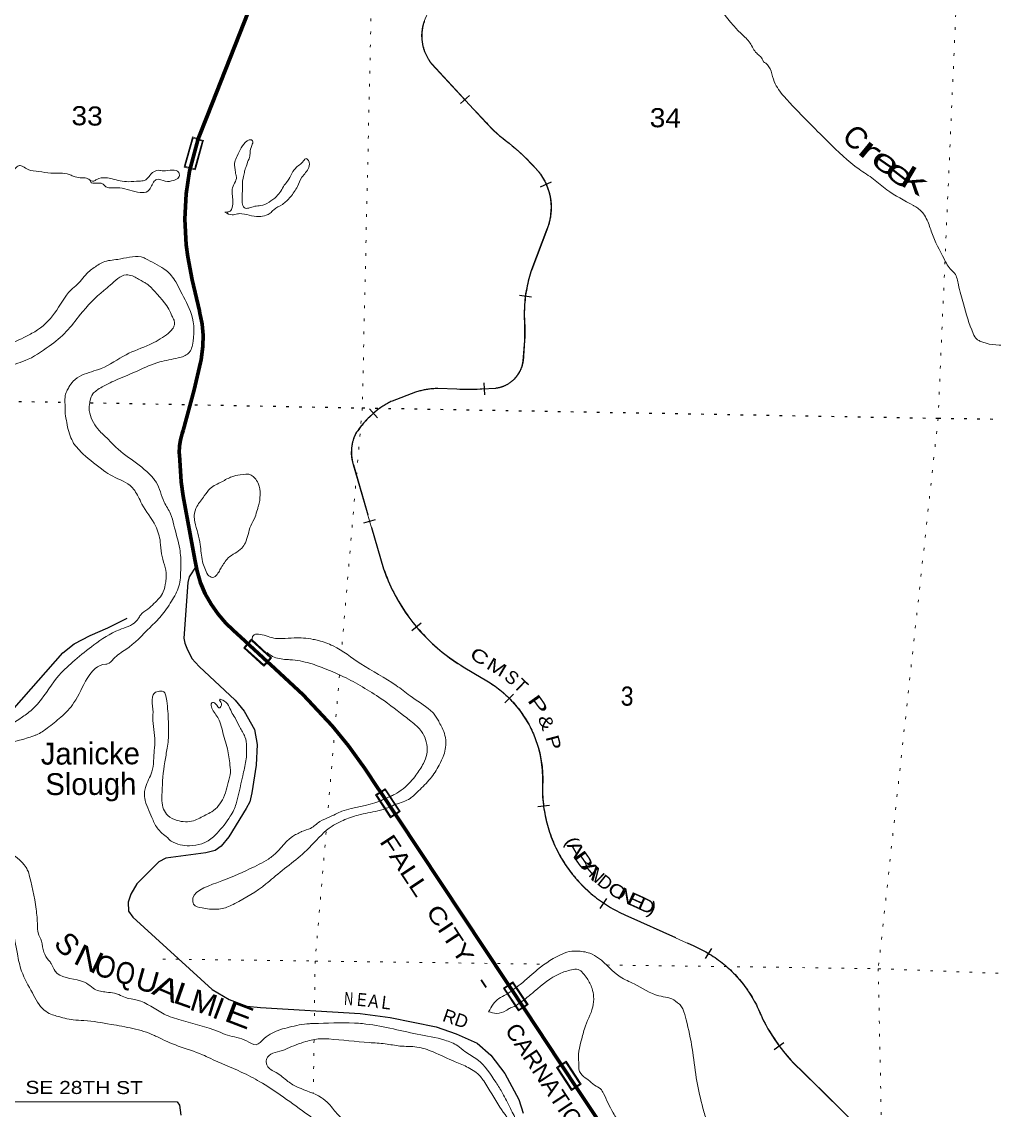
# Model space of a CAD drawing. Header units: feet. Extents: x -248627 to 3, y 0 to 184934.
# Drawn here: x -228026 to -219077, y 31777 to 41792 of the extents above; entities that cross this region are included whole.
import ezdxf
from ezdxf.enums import TextEntityAlignment as Align

# ---------------------------------------------------------------- set-up
doc = ezdxf.new("R2010")
doc.units = ezdxf.units.FT
doc.header["$LTSCALE"] = 80
doc.linetypes.add('DOTTED', pattern=[1.5, 0.3, -1.2])
doc.linetypes.add('LONG_DASHED', pattern=[7.5, 6, -1.5])
for name, color, linetype, lineweight in [('17', 7, 'Continuous', 25), ('23', 7, 'Continuous', 70), ('29', 7, 'Continuous', 25), ('30', 7, 'Continuous', 13), ('39', 7, 'Continuous', 13), ('41', 7, 'Continuous', 13), ('59', 7, 'Continuous', 13), ('6', 7, 'DOTTED', 25), ('63', 7, 'Continuous', 25), ('7', 7, 'DOTTED', 13)]:
    doc.layers.add(name, color=color, linetype=linetype, lineweight=lineweight)

msp = doc.modelspace()

# ---------------------------------------------------------------- linework, layer by layer
at = {"layer": '23'}
msp.add_lwpolyline([(-222666.82, 31603.34), (-222905.11, 31962.55), (-223061.15, 32197.74), (-223080.14, 32226.38), (-223389.67, 32692.95), (-223547.25, 32930.47), (-223565.07, 32957.33), (-224569.09, 34470.76), (-224725.17, 34706.03), (-224741.95, 34731.32), (-224868.63, 34922.28), (-225019.77, 35128.61), (-225169.29, 35314.77), (-225435.82, 35597.88), (-225737.05, 35876.64), (-225762.73, 35900.4), (-225972.24, 36094.28), (-226079.23, 36193.29), (-226147.14, 36257.68), (-226219.66, 36341.16), (-226283.06, 36431.76), (-226336.64, 36528.5), (-226379.82, 36630.3), (-226412.12, 36736.07), (-226433.18, 36844.62), (-226540.92, 37427.4), (-226559.86, 37558.37), (-226575.66, 37806.97), (-226575.99, 37824.85), (-226573.01, 37885.77), (-226563.67, 37946.05), (-226554.69, 37980.01), (-226548.17, 38004.67), (-226541.28, 38030.01), (-226438.75, 38406.94), (-226381.22, 38656.42), (-226375.5, 38681.2), (-226370.82, 38706.42), (-226358.72, 38806.47), (-226357.13, 38908.04), (-226366.16, 39009.22), (-226380.82, 39083.89), (-226385.72, 39108.83), (-226391.5, 39133.89), (-226457.35, 39419.18), (-226496.49, 39628.06), (-226511.69, 39739.97), (-226525.21, 39974.72), (-226514.11, 40209.59), (-226482.23, 40417.79), (-226403.44, 40715.91), (-226321.01, 40924.36), (-225684.79, 42536.67)], dxfattribs=at)
at = {"layer": '29'}
for points in [[(-226421.43, 36784.06), (-226484.06, 36685.57), (-226498.73, 36632.89), (-226533.61, 36121.35), (-226525.63, 36074.05), (-226507.65, 36029.28), (-226459.29, 35933.66), (-226391.92, 35860.08), (-226063.41, 35549.31), (-225977.94, 35447.35), (-225882.6, 35278.64), (-225859.96, 35140.45), (-225869.4, 34951.59), (-225907.15, 34696.63), (-225928.39, 34614), (-225959.85, 34551.5), (-226120.77, 34293.16), (-226190.3, 34205.59), (-226244.57, 34165.46), (-226331.87, 34144.21), (-226700.17, 34095.58), (-226763.66, 34061.59), (-226966.57, 33859.49), (-227023.21, 33764.13), (-227047.77, 33692.11), (-227042.09, 33608.32), (-227002.5, 33554.37), (-226272.88, 32885.93), (-226117.15, 32796.22), (-225955.38, 32734.42), (-225829.29, 32720.68), (-224911.43, 32666.38), (-224635.36, 32630.96), (-224213.01, 32543.62), (-224027.9, 32480.24), (-223835.49, 32392.53), (-223709.98, 32284.68), (-223580.66, 32113.96), (-223450.88, 31875.52), (-223413.12, 31748.04)], [(-229465.68, 34681.48), (-229260.05, 34873.69), (-229202.45, 34898.6), (-228943.87, 34958.68), (-228890.94, 34988.9), (-228750.04, 35143.01), (-228679.6, 35199.47), (-228602.25, 35240.64), (-228316.23, 35341.12), (-228179.38, 35411.94), (-228094.06, 35475.88), (-227646.45, 35985.99), (-227542.31, 36068.23), (-227397.52, 36145.97), (-227234.3, 36215.11), (-227056.71, 36304.09)], [(-229652.26, 33202.96), (-228273.79, 33183.34), (-228248.99, 33171.04), (-228233.68, 33150.29), (-228226.43, 33098.14), (-228243.7, 31907.29), (-228233.68, 31887.28), (-228212.44, 31868.4), (-228188.85, 31861.32), (-228156.75, 31857.24), (-226596.07, 31853.93), (-226573.77, 31822.36), (-226562.51, 31730.51)]]:
    msp.add_lwpolyline(points, dxfattribs=at)
at = {"layer": '39'}
msp.add_line((-226126.51, 40032.64), (-226131.29, 40034.87), dxfattribs=at)
for points in [[(-224014.08, 43640.21), (-223960.31, 43625.99), (-223913.65, 43641.18), (-223835.83, 43704.06), (-223682.83, 43797.68), (-223662.52, 43805.33), (-223626.02, 43816.69), (-223529.99, 43883.24), (-223468.95, 43912.23), (-223440.83, 43907.65), (-223416.84, 43897.11), (-223337.6, 43827.08), (-223276.76, 43743.33), (-223152.12, 43624.08), (-223038.89, 43539.29), (-222983.08, 43507.99), (-222867.56, 43437.24), (-222777.65, 43397.21), (-222666.84, 43292.33), (-222523.75, 43188.82), (-222458.52, 43123.1), (-222430.83, 43096.38), (-222314.57, 42961.19), (-222212.76, 42808.17), (-222149.48, 42746.52), (-222128.26, 42697.77), (-222098.79, 42658.94), (-222078.88, 42646.46), (-222031, 42518.67), (-221959.02, 42386.37), (-221781.85, 42171.46), (-221752.05, 42148.73), (-221663.56, 42036.24), (-221636.35, 41985.36), (-221449.92, 41727.98), (-221402.48, 41680.73), (-221323.51, 41596.63), (-221262.87, 41502.8), (-221227.2, 41471.89), (-221199.9, 41425.05)], [(-221199.9, 41425.05), (-221179.99, 41412.58), (-221100.71, 41241.89), (-221010.68, 41105.2), (-220797.43, 40879.5), (-220605.68, 40688.46), (-220320.43, 40435.16), (-220187.18, 40343.94), (-220066.14, 40246.91), (-219821.06, 40103.13), (-219799.13, 40090.61), (-219727.87, 40024.77), (-219694.73, 39967.74), (-219650.68, 39850.1), (-219538.5, 39610.3), (-219471.98, 39508.32), (-219442.35, 39477.52), (-219406.13, 39372.11), (-219361.17, 39198.07), (-219269.84, 38922.45), (-219236.58, 38871.46), (-219208.69, 38854.8), (-218971.64, 38815.87), (-218672.86, 38840.14), (-218634.55, 38841.4), (-218344.71, 38821.54), (-218224.26, 38797.01), (-218138.43, 38755.04), (-218020.47, 38706.4), (-217849.26, 38598.3), (-217717.32, 38543.33), (-217615.17, 38511.11), (-217505.78, 38539.14), (-217442.82, 38564.06), (-217353.21, 38610.6), (-217269.27, 38677.39), (-217188.3, 38688.53)], [(-228658.14, 40865.99), (-228600.56, 41027.93), (-228573.3, 41081.75), (-228570.65, 41113.91), (-228584.05, 41150.42), (-228699.48, 41225.18), (-228739.58, 41236.04), (-228770, 41226.58), (-228817.29, 41179.19), (-228842.33, 41135.39), (-228862.11, 41051.22), (-228850.3, 41036.89), (-228838.25, 41034.64), (-228837.46, 40972.22), (-228819.72, 40951.73), (-228799.62, 40949.32), (-228771.21, 40958.82), (-228687.06, 41035.68), (-228677.35, 41017.37), (-228678.09, 40979.13), (-228678.34, 40967.06), (-228680.18, 40872.46), (-228664.38, 40856.05), (-228643.96, 40869.73), (-228705.9, 40794.46), (-228732.56, 40770.82), (-228725.25, 40732.42), (-228590.61, 40608.96), (-228540.84, 40577.77), (-228490.98, 40550.62), (-228386.65, 40526.41), (-228358.76, 40509.75), (-228315.38, 40460.58), (-228301.48, 40450.23), (-228267.97, 40411.31), (-228210.33, 40369.91), (-228182.72, 40339.16), (-228172.64, 40338.96), (-228117.03, 40400.28), (-228077.76, 40449.83), (-228047.15, 40469.36), (-228015.08, 40460.68), (-227967.27, 40431.54), (-227868.83, 40415.5), (-227758.29, 40399.22), (-227589.21, 40387.83), (-227551.25, 40370.97), (-227487.01, 40357.63), (-227470.9, 40357.31), (-227416.66, 40348.18), (-227388.8, 40329.5), (-227362.65, 40326.97), (-227336.19, 40340.55), (-227253.23, 40357.03), (-227192.98, 40345.77), (-227044.33, 40320.69), (-226945.45, 40326.78), (-226896.98, 40331.86), (-226870.44, 40349.46), (-226837.41, 40389.07), (-226764.13, 40425.88), (-226748.05, 40423.55), (-226721.9, 40421.01), (-226581.15, 40404.14), (-226575.65, 40375.84), (-226582.02, 40359.85), (-226626.9, 40332.56), (-226705.62, 40326.06), (-226781.91, 40341.66), (-226812.64, 40316.1), (-226866.68, 40232.61), (-226935.42, 40221.89), (-227124.05, 40263.87), (-227212.74, 40263.61), (-227252.84, 40274.47), (-227276.57, 40297.09), (-227365.07, 40306.89), (-227391.1, 40315.46), (-227396.86, 40329.66)], [(-229691.52, 40791.78), (-229711.91, 40780.11), (-229794.15, 40697.16), (-229869.4, 40559.74), (-229890.88, 40491.71), (-229901.59, 40459.7), (-229942.23, 40339.71), (-229975.33, 40193.38), (-229970.34, 40138.93), (-229966.07, 40048.25), (-229831.54, 39713.39), (-229805.15, 39620.25), (-229762.83, 39516.73), (-229638.3, 39288.78), (-229620.4, 39173.68), (-229633.38, 39024.95), (-229650.79, 38958.85), (-229698.79, 38875.24), (-229805.88, 38758.57), (-229828.51, 38734.86), (-229991.8, 38526.68), (-230060.69, 38405.23), (-230106.82, 38313.53), (-230133.47, 38084.54), (-230151.36, 37994.3), (-230239.03, 37530.95), (-230297.12, 37240.18), (-230289.65, 37209.84), (-230250.41, 37154.7), (-230169.43, 37070.56), (-230066.17, 36992.02), (-229901.98, 36833.75), (-229804.68, 36759.35), (-229614.62, 36584.47), (-229594.83, 36565.95), (-229351, 36357.79), (-229137.84, 36230.77), (-229032.01, 36180.37), (-228931.67, 36158.25), (-228839.16, 36148.37), (-228764.49, 36152.93), (-228616.56, 36194.3), (-228515.27, 36220.48), (-228458.39, 36243.52), (-228384.8, 36296.42), (-228302.48, 36383.38), (-228234.11, 36478.66), (-228227.55, 36504.71), (-228223.02, 36530.79), (-228219.58, 36603.2), (-228235.47, 36718.27), (-228385.32, 36991.01), (-228483.73, 37214.42), (-228527.14, 37261.59), (-228598.65, 37315.34), (-228634.2, 37352.28), (-228713.69, 37512.9), (-228739.3, 37646.29), (-228744.04, 37712.82), (-228733.66, 37831.4), (-228673.23, 38035.56), (-228472.85, 38387.96), (-228427.31, 38449.46), (-228390.41, 38480.95), (-228213.12, 38580.12), (-228172.32, 38605.49), (-227995.63, 38674.47), (-227773.34, 38806.99), (-227615.53, 38940.77), (-227487.51, 39097.29), (-227269.5, 39320.49), (-227212.14, 39367.67), (-227065.15, 39463.42), (-227006.88, 39454.21), (-226917.17, 39404.11), (-226887.27, 39387.42), (-226802.09, 39311.24), (-226643.23, 39086.64), (-226635.53, 39068.37), (-226621.98, 39039.91), (-226624.95, 38991.64), (-226637.51, 38967.74), (-226693.01, 38912.46), (-226770.59, 38861.65), (-226847.93, 38822.91), (-227065.44, 38728.56), (-227295.66, 38602.25), (-227472.23, 38539.31), (-227551.91, 38484.51), (-227591.25, 38430.93), (-227612.15, 38393.08), (-227627.32, 38339.03), (-227627.15, 38244.39), (-227627.51, 38226.28), (-227619.01, 38145.58), (-227579.89, 37981.73), (-227549, 37912.67)], [(-226156.94, 40041.4), (-226108.39, 40050.51), (-226089.63, 40082.34), (-226089.24, 40205.15), (-226086.04, 40265.48), (-226051.63, 40375.54), (-226055.94, 40386.64), (-226062.1, 40435.5), (-226066.18, 40456.36), (-226065.31, 40500.64), (-226044.06, 40556.59), (-225952.65, 40695.71), (-225926.22, 40707.27), (-225902.24, 40696.74), (-225909.15, 40652.57), (-225924.4, 40588.67), (-225929.42, 40544.26), (-225952.72, 40486.32), (-225957.3, 40466.93), (-225963.47, 40452.31), (-225972.64, 40426.32), (-225976.46, 40406.26), (-225989.57, 40354.17), (-225995.93, 40235.52), (-225996.04, 40126.79), (-225978.78, 40082.16), (-225881.8, 40094.34), (-225827.24, 40101.32), (-225682.5, 40185.02), (-225641.23, 40234.54), (-225609.94, 40288.28), (-225591.37, 40310.06), (-225508.14, 40443.31), (-225432.22, 40512.27), (-225409.62, 40533.97), (-225387.81, 40515.41), (-225385.05, 40450.93), (-225447.27, 40361.57), (-225489.26, 40275.82), (-225553.6, 40180.46), (-225627.51, 40111.46), (-225707.07, 40062.7), (-225739.93, 40031.13), (-225776.6, 40011.72), (-225843.36, 39998.95), (-226022.19, 40026.65), (-226040.37, 40025), (-226090.93, 40015.93), (-226152.33, 40038.1)], [(-228367.24, 36575.91), (-228368.47, 36616.21), (-228407.14, 36699.52), (-228415.01, 36709.74), (-228502.63, 36866.5), (-228549.99, 36943.84), (-228573.98, 36986.62), (-228596.5, 37013.3), (-228706.13, 37178.55), (-228807.97, 37329.54), (-228904.14, 37564.99), (-228922.98, 37631.8), (-228933.66, 37704.49), (-228903.57, 37792.87), (-228863.24, 37904.42), (-228858.18, 37956.67), (-228823.03, 38104.96), (-228686.88, 38368.02), (-228680.56, 38381.99), (-228568.78, 38532.79), (-228500.75, 38609.96), (-228427.32, 38654.82), (-228412.86, 38672.65), (-228337.26, 38725.53), (-227958.74, 38911.32), (-227905.77, 38940.46), (-227723.03, 39112.01), (-227571.74, 39324.44), (-227514.3, 39375.66), (-227413.34, 39488.42), (-227325.41, 39553.12), (-227276.5, 39580.34), (-227142.98, 39605.89), (-226926.9, 39627.78), (-226888.86, 39614.96), (-226866.93, 39602.44), (-226697.53, 39504.46), (-226608.92, 39398.02), (-226564.24, 39312.57), (-226463.61, 39099.18), (-226455.03, 38817.15), (-226474.23, 38763.17), (-226490.74, 38743.36), (-226586.33, 38698.96), (-226756.36, 38662.05), (-226957.47, 38581.47), (-227140.4, 38502.54), (-227284.86, 38432.92), (-227339.97, 38397.77), (-227370.79, 38368.18), (-227396.14, 38308.29), (-227400.56, 38288.24), (-227404.04, 38213.81), (-227377.53, 38126.72), (-227326.72, 38045.18), (-227243.68, 37963), (-227182.45, 37899.38), (-226813.67, 37588.08), (-226790.13, 37555.41), (-226715.1, 37372.73), (-226656.75, 37264.86), (-226626.53, 37161.59), (-226572.36, 36943.09), (-226561.41, 36781.8), (-226564.89, 36707.38), (-226565.52, 36675.18), (-226579.11, 36598.94), (-226648.34, 36459.39), (-226743.7, 36324.37), (-226844.51, 36219.67), (-227068.16, 36016.72), (-227180.7, 35930.36), (-227236.04, 35883.14), (-227252.2, 35881.44), (-227545.33, 35526.87), (-227664.83, 35394.34), (-227791.78, 35292.16), (-227889.7, 35231.68), (-227916.09, 35222.14), (-228047.9, 35180.46), (-228302.81, 35131.14), (-228357.68, 35108.06), (-228420.64, 35083.14), (-228504.38, 35026.4), (-228633.75, 34904.14), (-228713.93, 34823.18), (-228731.27, 34761.12), (-228735.18, 34664.56), (-228707.13, 34553.28), (-228664.65, 34457.81), (-228645.1, 34427.23), (-228585.65, 34375.72), (-228409.7, 34303.79), (-228371.74, 34286.94), (-228170.46, 34170.21), (-227986.18, 34009.55), (-227964.81, 33968.86)], [(-227549, 37912.67), (-227483.98, 37836.9), (-227291.59, 37678.06), (-227212.07, 37622.13), (-227028.56, 37523.88), (-226953.94, 37423.75), (-226921.03, 37354.65), (-226793.98, 37152.82), (-226750.52, 37005), (-226738.55, 36896.04), (-226696.12, 36695.89), (-226701.29, 36637.61), (-226723.25, 36545.43), (-226808.95, 36438.6), (-226865.93, 36388.35), (-226932.4, 36333.3), (-226953.71, 36299.86), (-226975.05, 36273.58), (-227127.11, 36197.06), (-227361.6, 36058.76), (-227537.69, 35917.29), (-227681.43, 35781.22), (-227869.8, 35527.24), (-227970.46, 35430.58), (-228066.49, 35364.03), (-228273.76, 35260.85), (-228429.49, 35223.08), (-228495.56, 35194.75), (-228556.91, 35161.7), (-228647.63, 35121.85), (-228756.88, 34997.17), (-228812.1, 34955.98), (-228877.84, 34892.86), (-228947.16, 34851.95), (-228982.32, 34806.34), (-229015.92, 34736.55), (-229016.72, 34696.29), (-228932.88, 34449.02), (-228887.79, 34383.7), (-228782.95, 34282.98), (-228626.52, 34140.98), (-228402.1, 33971.46), (-228380.26, 33954.92), (-228311.04, 33887.12), (-228197.11, 33735.89), (-228175.93, 33685.13), (-228066.22, 33215.9), (-228027.01, 33056.08), (-227928.14, 32856.83), (-227818.39, 32697.63), (-227756.65, 32660.18), (-227704.58, 32643.04), (-227552.11, 32607.81), (-227453.48, 32601.84), (-227204.25, 32566.7), (-227003.46, 32528.51), (-226805.2, 32464.2), (-226783.24, 32453.69), (-226587.43, 32367.28), (-226361.28, 32286.3), (-226293.38, 32254.76), (-226005.65, 32128.28), (-225834.09, 32038.31), (-225647.01, 31917.85), (-225414.49, 31750.18), (-225063.24, 31471.44), (-224887.85, 31268.67), (-224724.82, 31052.05), (-224669.05, 30916.06), (-224601.37, 30667.1), (-224529.24, 30440.19), (-224434.79, 30220.89), (-224425.19, 30196.54), (-224276.66, 29857.41), (-224231.98, 29771.98), (-224167.71, 29657.96), (-224002.79, 29435.26), (-223933.59, 29367.45), (-223795.76, 29294.63), (-223737.9, 29275), (-223723.91, 29268.69), (-223602.01, 29215.94), (-223301.26, 29137.51), (-222812.99, 28960.75), (-222419.64, 28773.78), (-222356.09, 28726.23), (-222239.8, 28593.06), (-222056.12, 28402.2), (-222034.44, 28377.61), (-221983.29, 28314.19), (-221921.9, 28155.95), (-221866.52, 27897.17), (-221838.27, 27693.29), (-221821.68, 27614.44), (-221789.34, 27517.18), (-221720.45, 27227.93)], [(-226314.61, 36702.74), (-226362.57, 36826.5), (-226383.72, 36981.94), (-226432.04, 37190.26), (-226438.95, 37248.79), (-226413.11, 37332.83), (-226345.96, 37429.07), (-226290.99, 37497.52), (-226184.96, 37559.85), (-226091.33, 37606.31), (-226016.44, 37622.95), (-225913.69, 37620.92), (-225881.97, 37594.12), (-225850.68, 37545.18), (-225832.62, 37438.12), (-225846.68, 37337.73), (-225857.39, 37305.73), (-225878.91, 37235.69), (-225918.81, 37153.94), (-225968.22, 36997.88), (-226001.45, 36948.21), (-226126.15, 36858.06), (-226190.41, 36766.72), (-226213.32, 36728.92), (-226246.35, 36689.31), (-226270.73, 36679.72), (-226314.61, 36702.74)], [(-225898.85, 36138.55), (-225886.53, 36150.38), (-225832.01, 36155.34), (-225689.64, 36118.3), (-225627.19, 36117.06), (-225520.25, 36123), (-225345.18, 36109.47), (-225295.01, 36098.41), (-225160.94, 36049.45), (-224906.18, 35885.36), (-224579.56, 35685.62), (-224452.45, 35590.5), (-224263.66, 35453.89), (-224237.94, 35429.22), (-224189, 35355.77), (-224177.34, 35333.39), (-224150.17, 35280.5), (-224127.44, 35205.57), (-224125.19, 35114.92), (-224142.65, 35046.82), (-224184.81, 34953.04), (-224265.85, 34827.8), (-224374.88, 34715.21), (-224452.82, 34646.29), (-224585.55, 34591.77)], [(-225901.64, 36101.82), (-225906.98, 36112.04), (-225903.83, 36129.54), (-225898.85, 36138.55)], [(-224632.93, 34664.43), (-224595.18, 34683.33), (-224447.8, 34799.19), (-224398.28, 34858.61), (-224329.62, 34967.98), (-224297.74, 35051.9), (-224297.98, 35142.51), (-224328.47, 35231.7), (-224355.89, 35272.51), (-224458.84, 35367.15), (-224482.66, 35385.74), (-224719, 35563.55), (-224890.22, 35671.63), (-225063.71, 35765.67), (-225223.58, 35835.27), (-225371.68, 35888.54), (-225558.45, 35922.42), (-225606.75, 35925.4), (-225731.03, 35960.07), (-225767.56, 35987.09)], [(-226682.9, 34283.74), (-226779.88, 34374.24), (-226828.4, 34469.83), (-226893.42, 34648.28), (-226896.51, 34696.66), (-226887.47, 34746.81), (-226828.22, 34890.59), (-226806.1, 35093.49), (-226801.09, 35143.72), (-226818.96, 35363.52), (-226818.95, 35466.2), (-226822.79, 35579.01), (-226803.95, 35614.88), (-226756.91, 35632.44), (-226717.09, 35625.24), (-226705.35, 35606.89), (-226690.5, 35542.18), (-226676.07, 35352.64), (-226677.41, 35181.54), (-226686.88, 35109.25), (-226709.56, 34980.86), (-226735.18, 34701.52), (-226720.05, 34548.21), (-226680.9, 34489.06), (-226595.14, 34443.07), (-226446.06, 34440.12), (-226332.13, 34494.24), (-226277.15, 34523.34), (-226169.83, 34652.08), (-226113.77, 34838.2), (-226107.26, 34862.23), (-226109.51, 34952.88), (-226132.78, 35102.31), (-226179.88, 35270.35), (-226202.48, 35351.32), (-226262.96, 35453.19), (-226282.16, 35501.88), (-226277.66, 35525.95), (-226243.56, 35517.22), (-226204.02, 35478.19), (-226193.72, 35490.07), (-226189.13, 35518.16), (-226204.5, 35556.72), (-226176.41, 35550.12), (-226095.92, 35442.63), (-226062.88, 35385.97), (-226020.41, 35300.98), (-225971.42, 35211.86), (-225957.04, 35123), (-225958.93, 35026.4), (-225983.77, 34889.99), (-226054.04, 34595.43), (-226073.28, 34539.44), (-226106.65, 34481.72), (-226228.63, 34325.09), (-226322.85, 34248.43), (-226369.57, 34229.23), (-226480.8, 34209.28), (-226651.26, 34252.92), (-226669.28, 34266.61), (-226682.9, 34283.74)], [(-224585.55, 34591.77), (-224700.7, 34544.5), (-224749.32, 34531.36), (-224929.45, 34492.65), (-225069.48, 34443.08), (-225169.26, 34390.7), (-225358.12, 34215.25), (-225384.86, 34187.6), (-225710.62, 33916.21), (-225778.25, 33859.17), (-226065.98, 33677.63), (-226122.93, 33650.58), (-226181.99, 33632.51), (-226298.72, 33627.88), (-226367.02, 33639.3), (-226444.96, 33673.05), (-226452.58, 33695.35), (-226229.48, 33870.11), (-225928.72, 33997.04), (-225755.63, 34088.24), (-225714.75, 34117.62), (-225505.34, 34312.79), (-225460.6, 34334.05), (-225450.4, 34339.89), (-225367.16, 34370.45), (-225283.31, 34433.21), (-225189.77, 34475.66), (-225120.56, 34510.52), (-224778.12, 34604.41), (-224632.93, 34664.43)], [(-227964.81, 33968.86), (-227892.9, 33627.2), (-227881.71, 33478), (-227875.03, 33407.4), (-227843.84, 33330.72), (-227822.94, 33231.67), (-227778.2, 33156.64), (-227754.15, 33125.98), (-227717.96, 33056.05), (-227485.17, 32968.1), (-227413.24, 32934.2), (-227354.95, 32890), (-227245.46, 32863.09), (-227173.63, 32853.12), (-227133.47, 32840.44), (-227071.84, 32813.34), (-226962.36, 32789.85), (-226716.69, 32661.75), (-226558.6, 32604.27), (-226216, 32500.86), (-226132.02, 32466.99), (-225957.7, 32415.21), (-225869.73, 32379.26), (-225794.05, 32436.14), (-225722.51, 32487.07), (-225564.27, 32540.3), (-225378.21, 32572.86), (-225343.93, 32574.2), (-224964.95, 32578.77), (-224890.49, 32573.27), (-224386.53, 32476.73), (-224131.66, 32421.36), (-224013.79, 32368.68), (-223948.29, 32317.06), (-223834.88, 32242.34), (-223661.67, 32031.55), (-223601.11, 31933.72), (-223529.3, 31793.39), (-223475.49, 31659.45), (-223476.24, 31621.21), (-223482.56, 31607.24), (-223494.61, 31609.5), (-223502.47, 31619.72), (-223625.79, 31805.36), (-223774.24, 32045.86), (-223805.69, 32086.74), (-223916.93, 32169.47), (-224036.82, 32222.18), (-224240.6, 32312.78), (-224388.85, 32357.99), (-224545.88, 32367.15), (-224680.5, 32387.92), (-224829.42, 32398.93), (-225199.58, 32432.42), (-225282.19, 32434.06), (-225411.67, 32408.44), (-225584.25, 32343.41), (-225606.61, 32333.78), (-225763.14, 32264.41), (-225776.14, 32218.36), (-225766.66, 32187.97), (-225733.13, 32151.07), (-225685.29, 32123.96), (-225576.07, 32041.26), (-225482.41, 31987.06), (-225270.6, 31894.29), (-225199.21, 31834.5), (-225114.53, 31734.17), (-225055.19, 31676.63), (-224988.39, 31588.75), (-224956.67, 31561.94), (-224862.14, 31449.34), (-224754.81, 31270.06), (-224709.5, 31216.82), (-224695.75, 31198.43), (-224609.2, 31090.02), (-224572.55, 31006.75), (-224568.75, 30994.6), (-224544.46, 31000.16), (-224509.5, 31035.7), (-224467.08, 31143.57), (-224411.7, 31192.81), (-224385.31, 31202.35), (-224374.05, 31159.85), (-224399.22, 31007.34), (-224396.13, 30856.29), (-224404.94, 30715.54), (-224363.89, 30444.97), (-224358.59, 30406.61), (-224270.7, 30161.28), (-224235.82, 30090.13), (-224179.05, 30004.45), (-224075.13, 29857.45), (-224018.13, 29783.84), (-223939.09, 29703.76), (-223855.51, 29645.74), (-223769.47, 29574.62)], [(-223474.28, 32909.15), (-223438.54, 32934.95), (-223349.41, 33010.42), (-223278.52, 33070.83), (-223041.82, 33219.14), (-223011.36, 33230.62), (-222916.44, 33240.82), (-222797.94, 33220.36), (-222718.18, 33176.5), (-222518.03, 33003.42), (-222390.32, 32938.48), (-222162.71, 32829.28), (-222010.51, 32779.96), (-221998.62, 32769.66), (-221966.82, 32746.89), (-221943.39, 32708.17), (-221911.12, 32606.87), (-221855.82, 32344.05), (-221818.76, 32075.56), (-221765.21, 31826.88), (-221727.4, 31699.3), (-221628.96, 31477.91), (-221604.51, 31388.85), (-221476.45, 31136.67), (-221376.75, 30979.68), (-221234.75, 30821.84), (-221151.91, 30729.61), (-221157.47, 30651.21), (-221191.41, 30565.31), (-221197.74, 30551.35), (-221204.92, 30493.11), (-221164.2, 30411.78), (-221136.39, 30391.09), (-221094.12, 30388.24), (-221051.89, 30383.38), (-220987.2, 30394.17), (-220926.8, 30390.96), (-220893.18, 30358.08), (-220864.62, 30272.96), (-220867.26, 30240.81), (-220892.31, 30197.01), (-220937.7, 30143.56), (-221002.84, 30110.63), (-221015.12, 30100.8), (-221041.87, 30073.15), (-221108.5, 29963.74), (-221146.15, 29791.36), (-221174.79, 29667.11), (-221211.72, 29633.62), (-221273.24, 29607.75)], [(-222579.76, 31572.22), (-222538, 31644.83), (-222583.74, 31751.95), (-222672.08, 31931.42), (-222699.49, 31972.22), (-222755.23, 32007.56), (-222813.26, 32055.69), (-222868.27, 32098.4), (-222900.77, 32174.58), (-222898.52, 32209.17), (-222901, 32234.19), (-222865.21, 32462.71), (-222847.82, 32526.78), (-222771.35, 32726.59), (-222763.41, 32823.07), (-222778.1, 32895.83), (-222822.63, 32989.32), (-222861.97, 33038.42), (-222905.66, 33071.5), (-222966.18, 33068.67), (-223077.73, 33032.63), (-223305.94, 32872.28), (-223387.94, 32805.19), (-223489.31, 32732.11)], [(-223729.5, 32683.16), (-223634.75, 32805.41), (-223568.13, 32841.44), (-223473.4, 32909.77)], [(-223489.31, 32732.11), (-223492.57, 32730.85), (-223537.81, 32712.78), (-223568.73, 32693.58), (-223655.23, 32667.6), (-223729.5, 32683.16)]]:
    msp.add_spline(points, degree=3, dxfattribs=at)
at = {"layer": '59'}
for p, q in [((-226453.01, 40732.77), (-226403.44, 40715.91)), ((-226447.99, 40722.61), (-226406.02, 40708.34))]:
    msp.add_line(p, q, dxfattribs=at)
for points in [[(-226532.14, 40454.7), (-226525.28, 40479.26), (-226461.91, 40706.29), (-226453.01, 40732.77)], [(-226522.17, 40460.63), (-226517.57, 40477.11), (-226454.26, 40703.94), (-226447.99, 40722.61)], [(-226362.66, 40693.59), (-226368.56, 40676.36), (-226368.82, 40675.59), (-226429.54, 40458.09), (-226434.45, 40440.49)], [(-226428.8, 40430.98), (-226421.83, 40455.94), (-226361.18, 40673.21), (-226360.99, 40673.76), (-226352.49, 40698.58)], [(-226406.02, 40708.34), (-226380.6, 40699.69), (-226362.66, 40693.59)], [(-226403.44, 40715.91), (-226378.02, 40707.26), (-226352.49, 40698.58)], [(-226480.04, 40442.74), (-226507.26, 40448.99), (-226532.14, 40454.7)], [(-226434.45, 40440.49), (-226451.83, 40444.48), (-226478.25, 40450.54), (-226522.17, 40460.63)], [(-226428.8, 40430.98), (-226453.62, 40436.68), (-226480.04, 40442.74)]]:
    msp.add_lwpolyline(points, dxfattribs=at)
for points in [[(-225911.68, 36110.17), (-225726.19, 35940.31), (-225762.73, 35900.4), (-225797.53, 35862.4), (-225983.02, 36032.27), (-225947.34, 36071.23)], [(-225737.49, 35939.81), (-225911.18, 36098.87), (-225941.44, 36065.83), (-225971.72, 36032.77), (-225798.03, 35873.7), (-225768.63, 35905.8)], [(-224680.66, 34735.19), (-224542.84, 34524.78), (-224586.13, 34496.43), (-224631.21, 34466.9), (-224769.02, 34677.31), (-224725.17, 34706.03)], [(-224720.79, 34699.34), (-224682.97, 34724.12), (-224553.91, 34527.09), (-224590.51, 34503.12), (-224628.9, 34477.97), (-224757.95, 34675)], [(-223505.59, 32958.09), (-223366.6, 32748.47), (-223408.2, 32720.89), (-223454.64, 32690.09), (-223593.64, 32899.72), (-223547.25, 32930.47)], [(-223582.55, 32897.47), (-223542.83, 32923.8), (-223507.84, 32947), (-223377.69, 32750.72), (-223412.62, 32727.56), (-223452.39, 32701.18)], [(-223016.52, 32226.9), (-222878.93, 32016.36), (-222922.1, 31988.15), (-222967.36, 31958.58), (-223104.95, 32169.12), (-223061.15, 32197.74)], [(-223093.87, 32166.8), (-223056.77, 32191.04), (-223018.84, 32215.82), (-222890.01, 32018.68), (-222926.48, 31994.85), (-222965.04, 31969.66)]]:
    msp.add_lwpolyline(points, close=True, dxfattribs=at)
at = {"layer": '6'}
for p, q in [((-228531.53, 38308.25), (-227631.06, 38291.15)), ((-227392.83, 38286.62), (-224892.19, 38239.09))]:
    msp.add_line(p, q, dxfattribs=at)
msp.add_lwpolyline([(-224892.19, 38239.09), (-219593.4, 38144.15), (-217192.83, 38109.41)], dxfattribs=at)
at = {"layer": '63', "lineweight": 13}
for p, q in [((-224252.6, 41403.46), (-223750.9, 40862.06)), ((-223195.98, 39878.94), (-223334.11, 39512.67)), ((-223399.54, 38860.74), (-223414.3, 38669.9)), ((-224401.94, 38383.76), (-224618.75, 38302.68)), ((-224022.22, 38412.2), (-224198.26, 38417.77)), ((-223666.73, 38419.75), (-223791.9, 38413.09)), ((-224974.91, 37715.24), (-224696.99, 36758.07)), ((-223962.87, 35855.65), (-223782.44, 35747.17)), ((-222448.69, 33561.91), (-221840.49, 33286.74)), ((-220867.16, 32155.75), (-219871.45, 31175.59))]:
    msp.add_line(p, q, dxfattribs=at)
at = {"layer": '63'}
for p, q in [((-223987.61, 41038.79), (-223906.48, 41113.97)), ((-223251.53, 40273.86), (-223150.24, 40318.32)), ((-223444.62, 39275.12), (-223334.94, 39260.78)), ((-223773.35, 38470.27), (-223767.47, 38359.81)), ((-224824.67, 38231.07), (-224751.98, 38147.7)), ((-224878.21, 37180.98), (-224771.99, 37211.83)), ((-224436.68, 36191.24), (-224351.4, 36261.68)), ((-223580.12, 35526.74), (-223501.24, 35604.29)), ((-223277.86, 34569.9), (-223168.08, 34583.42)), ((-222701.86, 33634.13), (-222640.44, 33726.12)), ((-221732.52, 33171.34), (-221675.62, 33266.2)), ((-221101.49, 32334.8), (-221012.24, 32400.14))]:
    msp.add_line(p, q, dxfattribs=at)
at = {"layer": '63', "linetype": 'LONG_DASHED'}
for points in [[(-224321.91, 41797.01), (-224324.21, 41790.32), (-224326.37, 41783.59), (-224328.41, 41776.79), (-224330.38, 41770.01), (-224332.17, 41763.16), (-224333.86, 41756.29), (-224335.46, 41749.39), (-224336.91, 41742.5), (-224338.23, 41735.52), (-224339.45, 41728.56), (-224340.51, 41721.58), (-224341.52, 41714.6), (-224342.36, 41707.54), (-224343.07, 41700.53), (-224343.67, 41693.5), (-224344.17, 41686.42), (-224344.49, 41679.36), (-224344.75, 41672.31), (-224344.84, 41665.24), (-224344.84, 41658.13), (-224344.7, 41651.09), (-224344.42, 41644.02), (-224344.04, 41636.96), (-224343.55, 41629.9), (-224342.9, 41622.87), (-224342.15, 41615.81), (-224341.28, 41608.79), (-224340.27, 41601.79), (-224339.15, 41594.83), (-224337.9, 41587.86), (-224336.56, 41580.92), (-224335.06, 41574.01), (-224333.46, 41567.13), (-224331.72, 41560.26), (-224329.89, 41553.42), (-224327.91, 41546.64), (-224325.84, 41539.88), (-224323.65, 41533.17), (-224321.31, 41526.48), (-224318.89, 41519.86), (-224316.35, 41513.24), (-224313.67, 41506.7), (-224310.89, 41500.17), (-224307.99, 41493.74), (-224305, 41487.32), (-224301.91, 41480.99), (-224298.68, 41474.68), (-224295.32, 41468.46), (-224291.89, 41462.29), (-224288.33, 41456.15), (-224284.69, 41450.11), (-224280.94, 41444.11), (-224277.04, 41438.2), (-224273.1, 41432.35), (-224269.05, 41426.56), (-224264.83, 41420.85), (-224260.59, 41415.21), (-224256.24, 41409.65), (-224251.77, 41404.18), (-223750.09, 40862.8), (-223735.8, 40846.95), (-223721.24, 40831.51), (-223706.4, 40816.32), (-223691.3, 40801.21), (-223675.93, 40786.5), (-223660.35, 40772.13), (-223644.51, 40757.84), (-223628.4, 40743.96), (-223612.08, 40730.41), (-223595.42, 40717.01), (-223578.64, 40704.04), (-223561.68, 40691.24), (-223552.69, 40684.77), (-223540.43, 40674.95), (-223511.68, 40651.35), (-223483.54, 40627.49), (-223455.74, 40603.06), (-223428.45, 40577.9), (-223401.62, 40552.63), (-223375.12, 40526.78), (-223349.12, 40500.2), (-223323.59, 40473.52), (-223298.53, 40446.42), (-223274.02, 40418.65), (-223273.84, 40418.49), (-223268.04, 40411.19), (-223262.37, 40403.89), (-223256.83, 40396.52), (-223251.41, 40389.03), (-223246.14, 40381.43), (-223240.99, 40373.72)], [(-223240.99, 40373.72), (-223235.96, 40365.98), (-223231.1, 40358.09), (-223226.38, 40350.15), (-223221.76, 40342.13), (-223217.32, 40334.07), (-223213.01, 40325.84), (-223208.82, 40317.6), (-223204.84, 40309.27), (-223200.93, 40300.92), (-223197.19, 40292.41), (-223193.62, 40283.92), (-223190.2, 40275.36), (-223186.88, 40266.68), (-223183.79, 40257.99), (-223180.79, 40249.27), (-223177.98, 40240.46), (-223175.26, 40231.57), (-223172.76, 40222.72), (-223170.42, 40213.76), (-223168.2, 40204.8), (-223166.12, 40195.77), (-223164.27, 40186.73), (-223162.52, 40177.62), (-223160.92, 40168.51), (-223159.52, 40159.37), (-223158.29, 40150.24), (-223157.19, 40141.06), (-223156.2, 40131.86), (-223155.46, 40122.65), (-223154.84, 40113.43), (-223154.41, 40104.18), (-223154.09, 40094.93), (-223153.98, 40085.7), (-223154, 40076.46), (-223154.18, 40067.23), (-223154.55, 40057.97), (-223155.07, 40048.77), (-223155.72, 40039.51), (-223156.58, 40030.34), (-223157.57, 40021.1), (-223158.75, 40011.95), (-223160.05, 40002.8), (-223161.51, 39993.71), (-223163.14, 39984.56), (-223164.97, 39975.52), (-223166.9, 39966.51), (-223169.02, 39957.46), (-223171.27, 39948.52), (-223173.67, 39939.6), (-223176.3, 39930.7), (-223179, 39921.91), (-223181.88, 39913.12), (-223184.96, 39904.36), (-223188.13, 39895.69), (-223191.44, 39887.08), (-223194.96, 39878.54), (-223333.09, 39512.25), (-223333.24, 39511.91), (-223340.16, 39491.04), (-223346.72, 39470.14), (-223353.01, 39449), (-223358.8, 39427.88), (-223364.33, 39406.52), (-223369.36, 39385.16), (-223374.12, 39363.69), (-223378.52, 39342.24), (-223382.53, 39320.55), (-223386.02, 39298.88), (-223389.28, 39277.22), (-223392.14, 39255.32), (-223394.64, 39233.55), (-223396.74, 39211.69), (-223398.34, 39189.71), (-223399.69, 39167.85), (-223400.67, 39145.9), (-223401.13, 39123.83), (-223401.35, 39101.9), (-223401.19, 39079.98), (-223400.52, 39057.97), (-223398.74, 39025.45), (-223397.47, 38992.52), (-223396.96, 38959.44), (-223396.82, 38926.57), (-223397.25, 38893.7), (-223398.44, 38860.68), (-223413.21, 38669.78), (-223413.65, 38666.55), (-223414.39, 38661.55), (-223415.25, 38656.52), (-223416.17, 38651.54), (-223417.2, 38646.55), (-223418.31, 38641.61), (-223419.49, 38636.66), (-223420.77, 38631.75), (-223422.14, 38626.88), (-223423.57, 38622.02), (-223425.12, 38617.17), (-223426.73, 38612.34), (-223428.44, 38607.56), (-223430.2, 38602.82)], [(-223430.21, 38602.79), (-223432.1, 38598.09), (-223434.05, 38593.4), (-223436.06, 38588.76), (-223438.16, 38584.14), (-223440.37, 38579.56), (-223442.66, 38575.01), (-223444.98, 38570.5), (-223447.43, 38566.04), (-223449.94, 38561.64), (-223452.52, 38557.25), (-223455.16, 38552.94), (-223457.92, 38548.66), (-223460.72, 38544.42), (-223463.61, 38540.26), (-223466.54, 38536.12), (-223469.58, 38532.04), (-223472.67, 38528.02), (-223475.83, 38524.07), (-223479.07, 38520.13), (-223482.38, 38516.3), (-223485.73, 38512.49), (-223489.18, 38508.77), (-223492.68, 38505.06), (-223496.23, 38501.46), (-223499.88, 38497.91), (-223503.55, 38494.42), (-223507.3, 38490.97), (-223511.11, 38487.64), (-223514.98, 38484.33), (-223518.9, 38481.09), (-223522.89, 38477.95), (-223526.91, 38474.88), (-223530.99, 38471.87), (-223535.12, 38468.9), (-223539.32, 38466.05), (-223543.54, 38463.25), (-223547.85, 38460.53), (-223552.18, 38457.87), (-223556.56, 38455.31), (-223560.98, 38452.81), (-223565.43, 38450.4), (-223569.95, 38448.06), (-223574.48, 38445.81), (-223579.08, 38443.61), (-223583.69, 38441.52), (-223588.37, 38439.5), (-223593.06, 38437.58), (-223597.78, 38435.71), (-223602.52, 38433.94), (-223607.33, 38432.24), (-223612.14, 38430.66), (-223616.97, 38429.14), (-223621.87, 38427.69), (-223626.74, 38426.34), (-223631.66, 38425.07), (-223636.62, 38423.91), (-223641.55, 38422.81), (-223646.52, 38421.8), (-223651.54, 38420.9), (-223656.54, 38420.05), (-223661.55, 38419.3), (-223666.63, 38418.65), (-223791.83, 38411.99), (-223808.35, 38410.72), (-223835.07, 38409.09), (-223861.88, 38408.09), (-223888.52, 38407.38), (-223915.29, 38407.14), (-223942.16, 38407.53), (-223968.86, 38408.2), (-223995.52, 38409.34), (-224022.27, 38411.1), (-224198.28, 38416.67), (-224201.86, 38416.7), (-224212.02, 38416.67), (-224222.23, 38416.49), (-224232.37, 38416.09), (-224242.58, 38415.54), (-224252.71, 38414.77), (-224262.86, 38413.88), (-224272.95, 38412.81), (-224283.08, 38411.54), (-224293.14, 38410.05), (-224303.17, 38408.46), (-224313.24, 38406.66), (-224323.2, 38404.71), (-224333.16, 38402.58), (-224343.09, 38400.21), (-224352.92, 38397.75), (-224362.75, 38395.1), (-224372.56, 38392.22), (-224382.28, 38389.24), (-224391.94, 38386.11), (-224401.57, 38382.73), (-224618.32, 38301.67), (-224628.14, 38297.03), (-224639.08, 38291.66), (-224649.84, 38286.08), (-224660.55, 38280.35), (-224671.13, 38274.47)], [(-224671.13, 38274.47), (-224681.65, 38268.35), (-224691.99, 38262.02), (-224702.25, 38255.57), (-224712.45, 38248.89), (-224722.46, 38242.11), (-224732.39, 38235.12), (-224742.17, 38227.88), (-224751.82, 38220.58), (-224761.37, 38213.08), (-224770.78, 38205.33), (-224780.05, 38197.53), (-224789.18, 38189.58), (-224798.17, 38181.37), (-224801.45, 38178.38), (-224813.68, 38167.02), (-224825.8, 38155.36), (-224837.58, 38143.47), (-224849.21, 38131.47), (-224860.71, 38119.16), (-224871.91, 38106.77), (-224882.92, 38094.14), (-224893.67, 38081.22), (-224904.2, 38068.26), (-224914.55, 38055.08), (-224924.63, 38041.6), (-224934.5, 38028.09), (-224944.12, 38014.43), (-224953.44, 38000.53), (-224956.2, 37994.81), (-224958.94, 37988.75), (-224961.63, 37982.68), (-224964.17, 37976.52), (-224966.66, 37970.3), (-224969, 37964.09), (-224971.21, 37957.8), (-224973.36, 37951.49), (-224975.4, 37945.15), (-224977.26, 37938.77), (-224979.08, 37932.32), (-224980.77, 37925.88), (-224982.33, 37919.4), (-224983.77, 37912.92), (-224985.11, 37906.4), (-224986.38, 37899.85), (-224987.46, 37893.29), (-224988.47, 37886.71), (-224989.34, 37880.08), (-224990.13, 37873.45), (-224990.76, 37866.83), (-224991.31, 37860.19), (-224991.74, 37853.56), (-224992.03, 37846.89), (-224992.22, 37840.25), (-224992.31, 37833.57), (-224992.25, 37826.93), (-224992.1, 37820.24), (-224991.8, 37813.6), (-224991.42, 37806.93), (-224990.92, 37800.31), (-224990.31, 37793.66), (-224989.54, 37787.05), (-224988.69, 37780.46), (-224987.72, 37773.84), (-224986.65, 37767.29), (-224985.46, 37760.73), (-224984.11, 37754.19), (-224982.7, 37747.7), (-224981.17, 37741.21), (-224979.49, 37734.74), (-224977.73, 37728.33), (-224975.88, 37721.95), (-224973.86, 37715.56), (-224695.94, 36758.41), (-224686.02, 36730.36), (-224675.51, 36702.67), (-224664.5, 36675.14), (-224653.13, 36647.58), (-224641.17, 36620.39), (-224628.77, 36593.54), (-224616, 36566.62), (-224602.65, 36540.1), (-224588.87, 36513.91), (-224574.55, 36487.72), (-224559.86, 36462.02), (-224544.85, 36436.43), (-224529.2, 36411.07), (-224513.17, 36386.19), (-224496.67, 36361.49), (-224479.89, 36337.05), (-224462.48, 36312.84), (-224444.85, 36289.06), (-224426.59, 36265.5), (-224408.11, 36242.38), (-224389.15, 36219.43), (-224369.81, 36196.97), (-224350.05, 36174.82), (-224330.04, 36152.95), (-224309.43, 36131.48), (-224288.55, 36110.27), (-224267.31, 36089.54)], [(-224267.31, 36089.54), (-224245.79, 36069.1), (-224223.75, 36049.19), (-224201.44, 36029.56), (-224178.92, 36010.36), (-224155.98, 35991.5), (-224132.67, 35973.12), (-224108.92, 35955.06), (-224085.14, 35937.39), (-224060.81, 35920.26), (-224036.28, 35903.56), (-224011.48, 35887.13), (-223986.53, 35871.3), (-223962.3, 35856.59), (-223781.89, 35748.12), (-223777.8, 35745.87), (-223761.73, 35736.92), (-223745.9, 35727.67), (-223730.18, 35718.2), (-223714.69, 35708.33), (-223699.33, 35698.27), (-223684.19, 35687.99), (-223669.18, 35677.42), (-223654.39, 35666.54), (-223639.74, 35655.36), (-223625.29, 35644.09), (-223611.08, 35632.4), (-223597.1, 35620.52), (-223583.25, 35608.44), (-223569.71, 35596.18), (-223556.31, 35583.49), (-223543.12, 35570.71), (-223530.27, 35557.65), (-223517.54, 35544.49), (-223505.03, 35530.91), (-223492.86, 35517.26), (-223480.91, 35503.4), (-223469.08, 35489.23), (-223457.69, 35474.89), (-223446.4, 35460.45), (-223435.45, 35445.71), (-223424.62, 35430.78), (-223414.22, 35415.76), (-223404.05, 35400.44), (-223394.1, 35385.03), (-223384.37, 35369.43), (-223375.07, 35353.63), (-223365.89, 35337.65), (-223357.03, 35321.57), (-223348.5, 35305.3), (-223340.29, 35288.96), (-223332.32, 35272.41), (-223324.55, 35255.78), (-223317.22, 35238.95), (-223310.1, 35222.05), (-223303.32, 35204.95), (-223296.74, 35187.76), (-223290.6, 35170.49), (-223284.68, 35153.14), (-223279.07, 35135.69), (-223273.79, 35118.06), (-223268.83, 35100.44), (-223264.09, 35082.63), (-223259.77, 35064.85), (-223255.67, 35046.87), (-223252, 35028.92), (-223248.55, 35010.89), (-223245.4, 34992.87), (-223242.59, 34974.66), (-223240.19, 34956.47), (-223238.01, 34938.3), (-223236.15, 34919.95), (-223234.6, 34901.71), (-223233.38, 34883.39), (-223232.58, 34865), (-223231.98, 34846.73), (-223231.71, 34828.36), (-223231.86, 34809.92), (-223232.21, 34791.62), (-223232.88, 34773.32), (-223233.98, 34754.97), (-223234.06, 34749.37), (-223234.01, 34727.18), (-223233.69, 34705.02), (-223232.84, 34682.77), (-223231.71, 34660.55), (-223230.13, 34638.41), (-223228.27, 34616.3), (-223225.84, 34594.22), (-223223.12, 34572.16), (-223220.07, 34550.24), (-223216.63, 34528.3), (-223212.73, 34506.44), (-223208.43, 34484.56), (-223203.92, 34462.86), (-223198.83, 34441.2), (-223193.41, 34419.68), (-223187.72, 34398.18), (-223181.64, 34376.93), (-223175.04, 34355.61), (-223168.23, 34334.48)], [(-223168.23, 34334.48), (-223160.91, 34313.55), (-223153.43, 34292.68), (-223145.39, 34271.87), (-223137.07, 34251.35), (-223128.43, 34230.98), (-223119.39, 34210.58), (-223109.92, 34190.54), (-223100.28, 34170.58), (-223090.14, 34150.82), (-223079.72, 34131.08), (-223068.98, 34111.77), (-223057.8, 34092.54), (-223046.4, 34073.5), (-223034.67, 34054.6), (-223022.51, 34036.07), (-223010.06, 34017.56), (-222997.35, 33999.36), (-222984.27, 33981.42), (-222970.91, 33963.77), (-222957.23, 33946.25), (-222943.32, 33928.94), (-222928.99, 33912), (-222914.45, 33895.23), (-222899.52, 33878.72), (-222884.38, 33862.41), (-222868.93, 33846.5), (-222853.26, 33830.79), (-222837.32, 33815.39), (-222821.02, 33800.23), (-222804.55, 33785.43), (-222787.77, 33770.78), (-222770.78, 33756.58), (-222753.46, 33742.53), (-222735.94, 33728.94), (-222718.21, 33715.55), (-222700.34, 33702.5), (-222682.09, 33689.72), (-222663.63, 33677.4), (-222645.09, 33665.32), (-222626.16, 33653.49), (-222607.2, 33642.07), (-222587.99, 33630.94), (-222568.46, 33620.24), (-222548.94, 33609.83), (-222529.17, 33599.72), (-222509.08, 33590.02), (-222489, 33580.61), (-222468.79, 33571.56), (-222448.25, 33562.92), (-221840.04, 33287.74), (-221821.55, 33279.62), (-221803.33, 33271.11), (-221785.25, 33262.3), (-221767.16, 33253.22), (-221749.36, 33243.76), (-221731.79, 33234.02), (-221714.22, 33224.04), (-221696.93, 33213.67), (-221679.89, 33203.03), (-221662.87, 33192.03), (-221646.22, 33180.8), (-221629.64, 33169.36), (-221613.26, 33157.48), (-221597.22, 33145.39), (-221581.33, 33132.98), (-221565.62, 33120.41), (-221550.11, 33107.41), (-221534.89, 33094.29), (-221519.86, 33080.74), (-221505.14, 33067.08), (-221490.54, 33053.1), (-221476.3, 33038.88), (-221462.3, 33024.4), (-221448.5, 33009.75), (-221435, 32994.73), (-221421.69, 32979.54), (-221408.72, 32964.11), (-221395.95, 32948.53), (-221383.59, 32932.61), (-221371.42, 32916.53), (-221359.55, 32900.32), (-221347.91, 32883.84), (-221336.64, 32867.15), (-221325.61, 32850.17), (-221314.83, 32833.18), (-221304.46, 32815.86), (-221294.38, 32798.41), (-221284.51, 32780.81), (-221275.03, 32763.13), (-221265.86, 32745.06), (-221256.94, 32726.99), (-221248.48, 32708.74), (-221240.16, 32690.42), (-221232.25, 32671.77), (-221229.35, 32664.76), (-221222.9, 32650.59), (-221211.04, 32625.44), (-221198.62, 32600.42), (-221185.87, 32575.74), (-221172.65, 32551.08)], [(-221172.66, 32551.1), (-221159.02, 32526.9), (-221144.93, 32502.72), (-221130.4, 32479.01), (-221115.53, 32455.42), (-221100.34, 32432.19), (-221084.59, 32409.08), (-221068.4, 32386.44), (-221051.99, 32364.03), (-221035.02, 32341.75), (-221017.84, 32319.94), (-221000.22, 32298.36), (-220982.04, 32277.13), (-220963.76, 32256.25), (-220945.03, 32235.61), (-220925.76, 32215.32), (-220906.38, 32195.38), (-220886.66, 32175.79), (-220866.4, 32156.54), (-219870.67, 31176.37)]]:
    msp.add_lwpolyline(points, dxfattribs=at)
at = {"layer": '63', "lineweight": 13}
for centre, radius, start, end in [((-223939.67, 41662.58), 406.29, 148.25077, 219.62647), ((-222839.88, 41673.54), 1220.02, 221.69233, 234.21026), ((-224871.85, 39024.4), 2119.51, 41.10574, 51.53247), ((-223683.66, 40082.85), 528.59, 337.30948, 39.33188), ((-222142.19, 39103.34), 1260.24, 161.04631, 182.06533), ((-225284.42, 38939.46), 1886.53, 357.60857, 3.6002), ((-223701.65, 38707.43), 289.79, 276.92133, 352.55881), ((-224205.36, 37833.4), 584.42, 89.30367, 109.65549), ((-223912.97, 39940.44), 1532.14, 265.91084, 274.53207), ((-224326.25, 37670.44), 696.63, 114.82684, 132.72619), ((-224152.92, 37470.24), 961.34, 132.21959, 146.48252), ((-224610.58, 37832.76), 382.82, 153.91472, 197.87698), ((-223088.61, 37316.68), 1702.63, 199.15266, 239.10415), ((-224283.62, 34823.61), 1050.78, 356.25673, 61.51302), ((-221961.68, 34738.62), 1273.51, 179.26251, 247.51643), ((-222298.39, 32227.64), 1153.85, 22.23826, 66.61916), ((-219773.79, 33320.57), 1597.58, 204.25361, 226.81217)]:
    msp.add_arc(centre, radius, start, end, dxfattribs=at)
at = {"layer": '7'}
for p, q in [((-224774.7, 43501.07), (-224892.19, 38239.09)), ((-224892.19, 38239.09), (-225082.98, 36002.11)), ((-225101.98, 35779.26), (-225214.16, 34464.02)), ((-225224.84, 34338.74), (-225326.27, 33149.52)), ((-226726.41, 33166.98), (-225326.27, 33149.52)), ((-225326.27, 33149.52), (-225334.05, 32575.88)), ((-225326.27, 33149.52), (-223211.69, 33120.79)), ((-222642.29, 33113.04), (-220144.12, 33079.05)), ((-220144.12, 33079.05), (-217241.56, 32967.6)), ((-220144.12, 33079.05), (-220081.35, 29979.8)), ((-225336.15, 32420.91), (-225342.74, 31934.96))]:
    msp.add_line(p, q, dxfattribs=at)
msp.add_lwpolyline([(-219305.75, 46934.97), (-219358.15, 43540.71), (-219593.4, 38144.15), (-220144.12, 33079.05)], dxfattribs=at)

# ---------------------------------------------------------------- texts
at = {"layer": '17'}
for s, rotation, width, p in [('FALL  CITY', 303.561, 1.3, (-224738.71, 34248.42)), ('-', 303.561, 1.7, (-223855.43, 32956.83)), ('CARNATION', 303.547, 1.05, (-223585.63, 32513.31))]:
    msp.add_text(s, height=150.9, rotation=rotation, dxfattribs=dict(at, width=width)).set_placement(p)
at = {"layer": '30'}
for s, rotation, width, p in [('N', 356.614, 0.7, (-225020.56, 32742.96)), ('E', 354.614, 0.8, (-224901.19, 32734)), ('A', 352.689, 0.9, (-224796.41, 32721.35)), ('L', 352.689, 0.95, (-224678.72, 32707.1))]:
    msp.add_text(s, height=120, rotation=rotation, dxfattribs=dict(at, width=width)).set_placement(p, align=Align.CENTER)
for s, p in [('R', (-224107.23, 32580.64)), ('D', (-223997.75, 32543.91))]:
    msp.add_text(s, height=120, rotation=341.099, dxfattribs=at).set_placement(p, align=Align.CENTER)
at = {"layer": '30', "width": 1.2}
msp.add_text('SE 28TH ST', height=120, rotation=359.878, dxfattribs=at).set_placement((-227992.07, 31926.89))
at = {"layer": '41'}
for s, rotation, p in [('C', 317.735, (-220490.17, 40718.32)), ('Janicke', 0.229, (-227850.36, 34956.38)), ('Slough', 0.229, (-227808.21, 34676.24)), ('S', 311.824, (-227741.27, 33304.22)), ('I', 339.054, (-226283.69, 32633.45))]:
    msp.add_text(s, height=201.2, rotation=rotation, dxfattribs=at).set_placement(p)
for s, rotation, width, p in [('r', 320.433, 2, (-220350.54, 40592.41)), ('e', 325.335, 1.65, (-220229.04, 40494.13)), ('e', 322.24, 1.75, (-220104.16, 40398.71)), ('k', 329.412, 1.7, (-219961.25, 40300.28)), ('N', 333.829, 1.3, (-227564.53, 33134.49)), ('O', 347.304, 0.9, (-227368.54, 33019.72)), ('Q', 349.381, 0.85, (-227177.62, 32956.79)), ('U', 344.379, 1.05, (-226994.79, 32898.67)), ('A', 336.815, 1.3, (-226839.26, 32850.66)), ('L', 340.648, 1.25, (-226646.07, 32772.01)), ('M', 342.877, 1.05, (-226491.02, 32704.06)), ('E', 339.075, 1.4, (-226176.39, 32604.8))]:
    msp.add_text(s, height=201.2, rotation=rotation, dxfattribs=dict(at, width=width)).set_placement(p)
at = {"layer": '63'}
for s, rotation, width, p in [('C', 327.422, 1.4, (-223913.98, 35946.64)), ('M', 329.454, 1.3, (-223759.7, 35845.95)), ('P', 305.226, 1.75, (-223378.64, 35549.37)), ('&', 291.505, 1.3, (-223279.93, 35387.69)), ('P', 284.88, 1.25, (-223206.64, 35210.1)), ('(', 296.042, 1.15, (-223030.16, 34255.4)), ('A', 299.796, 1.45, (-223014.42, 34217.85)), ('B', 305.244, 1.75, (-222956.89, 34114.15)), ('A', 310.538, 1.75, (-222889.16, 34020.14)), ('O', 326.464, 1.3, (-222645.58, 33786.66)), ('N', 331.646, 1.35, (-222555.38, 33730.3)), ('E', 335.814, 1.5, (-222468.89, 33681.66)), ('D', 335.656, 1.3, (-222368.55, 33635.42)), (')', 335.656, 1.1, (-222273.53, 33591.99))]:
    msp.add_text(s, height=120, rotation=rotation, dxfattribs=dict(at, width=width)).set_placement(p)
for s, rotation, p in [('S', 320.527, (-223594.66, 35746.75)), ('T', 316.002, (-223508.72, 35674.93)), ('N', 315.735, (-222817.68, 33937.55)), ('D', 321.188, (-222739.09, 33861.05))]:
    msp.add_text(s, height=120, rotation=rotation, dxfattribs=at).set_placement(p)
at = {"layer": '7'}
for s, rotation, width, p in [('33', 358.867, 1.1, (-227569.99, 40841.3)), ('34', 358.865, 1.1, (-222248.61, 40823.02)), ('3', 358.865, 0.9, (-222515.4, 35500.31))]:
    msp.add_text(s, height=176.1, rotation=rotation, dxfattribs=dict(at, width=width)).set_placement(p)

doc.saveas('drawing.dxf')
